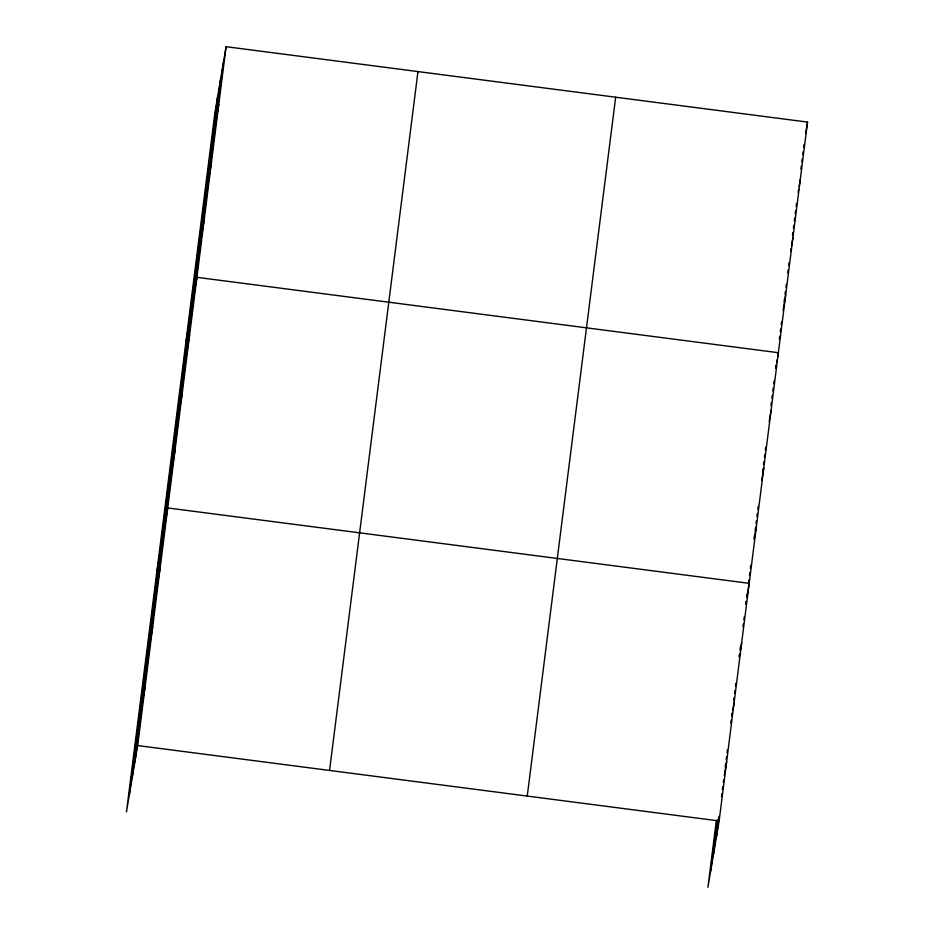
<?xml version="1.0" encoding="UTF-8"?>
<svg xmlns="http://www.w3.org/2000/svg" width="934" height="934" viewBox="0 0 934 934"><rect width="100%" height="100%" fill="white"/><g stroke="black" fill="none" stroke-linecap="round" stroke-linejoin="round"><path stroke-width="1.4" d="M129.231 795.523L217.634 96.657M132.079 778.629L220.494 79.764M134.858 762.226L223.261 63.36M226.086 46.7L214.867 113.049L126.452 811.915L137.672 745.566L226.086 46.7L807.548 122.085L719.133 820.951L707.914 887.3L716.32 820.823M329.562 770.445L417.965 71.579M527.255 796.072L615.669 97.206M710.692 870.908L717.125 819.982M713.541 854.015L717.837 820.064M716.32 837.611L719.005 816.398M721.503 796.597L721.865 793.772M722.402 789.522L722.764 786.697M723.301 782.447L723.652 779.621M725.263 766.896L725.625 764.07M726.162 759.821L726.512 756.995M727.049 752.746L727.411 749.92M730.808 723.044L731.17 720.219M731.707 715.981L732.069 713.144M733.68 700.418L734.031 697.593M734.568 693.343L734.93 690.518M735.467 686.28L735.817 683.443M739.226 656.567L739.576 653.742M740.113 649.504L740.475 646.667M742.974 626.866L743.336 624.04M743.873 619.802L744.235 616.965M745.846 604.24L746.196 601.414L745.682 604.1M746.745 597.118L747.107 594.234M748.566 582.699L748.928 579.816M749.477 575.496L749.839 572.612M750.387 568.281L750.749 565.409M754.217 538.019L754.579 535.135M755.127 530.804L755.501 527.932M756.038 523.6L756.412 520.717M756.949 516.397L757.322 513.513M757.871 509.193L758.233 506.31M762.611 471.717L762.973 468.833M763.522 464.502L763.884 461.618M764.432 457.298L764.794 454.414M765.343 450.095L765.705 447.211M770.994 405.403L771.356 402.519M771.904 398.199L772.266 395.316M772.815 390.996L773.177 388.112M773.726 383.781L774.099 380.897M775.734 367.926L776.096 365.042M779.388 339.1L779.75 336.217M780.299 331.897L780.661 329.013M781.209 324.682L781.571 321.81M784.128 301.624L784.49 298.74M785.039 294.42L785.401 291.536M785.949 287.205L786.311 284.333M787.771 272.798L788.133 269.914M788.681 265.595L789.043 262.711M792.511 235.321L792.873 232.438M793.421 228.118L793.783 225.234M794.332 220.903L794.694 218.019M795.243 213.699L795.616 210.815M796.153 206.496L796.527 203.612M800.893 169.019L801.267 166.135M801.816 161.804L802.178 158.92M802.726 154.6L803.088 151.717M803.637 147.397L803.999 144.513M215.976 121.023L218.79 104.351M208.679 178.674L211.493 162.014M201.382 236.337L204.207 219.665M185.691 343.677L196.911 277.328L778.372 352.713L777.672 356.87M186.8 351.639L189.614 334.979M179.503 409.302L182.317 392.642M172.206 466.953L175.032 450.293M156.515 574.305L167.735 507.956L749.196 583.33L746.85 597.223M157.402 584.019L160.216 567.358M149.884 643.421L152.709 626.761M142.377 702.823L145.19 686.163M805.668 133.188L807.548 122.085M798.138 192.241L798.605 189.462M799.084 186.683L800.251 179.737M790.608 251.281L791.075 248.502M791.553 245.724L792.954 237.399M783.077 310.322L785.669 295.051M775.792 367.984L776.259 365.206M776.726 362.427L777.193 359.648M769.196 421.479L771.075 410.365M761.665 480.52L763.779 468.027M754.147 539.56L756.493 525.679M739.331 656.625L739.798 653.847M740.277 651.068L741.678 642.744M731.824 716.028L732.291 713.249M732.758 710.47L734.171 702.146M724.305 775.43L726.652 761.549M137.672 745.566L719.133 820.951"/></g></svg>
